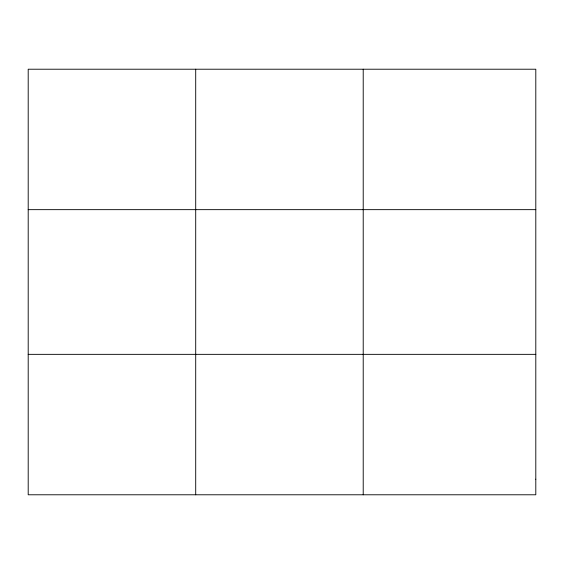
<?xml version="1.0" encoding="UTF-8"?>
<svg xmlns="http://www.w3.org/2000/svg" width="564" height="564" viewBox="0 0 564 564"><rect width="100%" height="100%" fill="white"/><g stroke="black" fill="none" stroke-linecap="round" stroke-linejoin="round"><path stroke-width="0.85" d="M195.708 69.217L195.708 494.783M363.216 69.217L363.216 494.783M28.2 209.653L535.8 209.653M28.2 354.347L535.8 354.347M535.8 479.181L535.8 494.783L28.2 494.783L28.2 69.217L535.8 69.217L535.8 479.181"/></g></svg>
